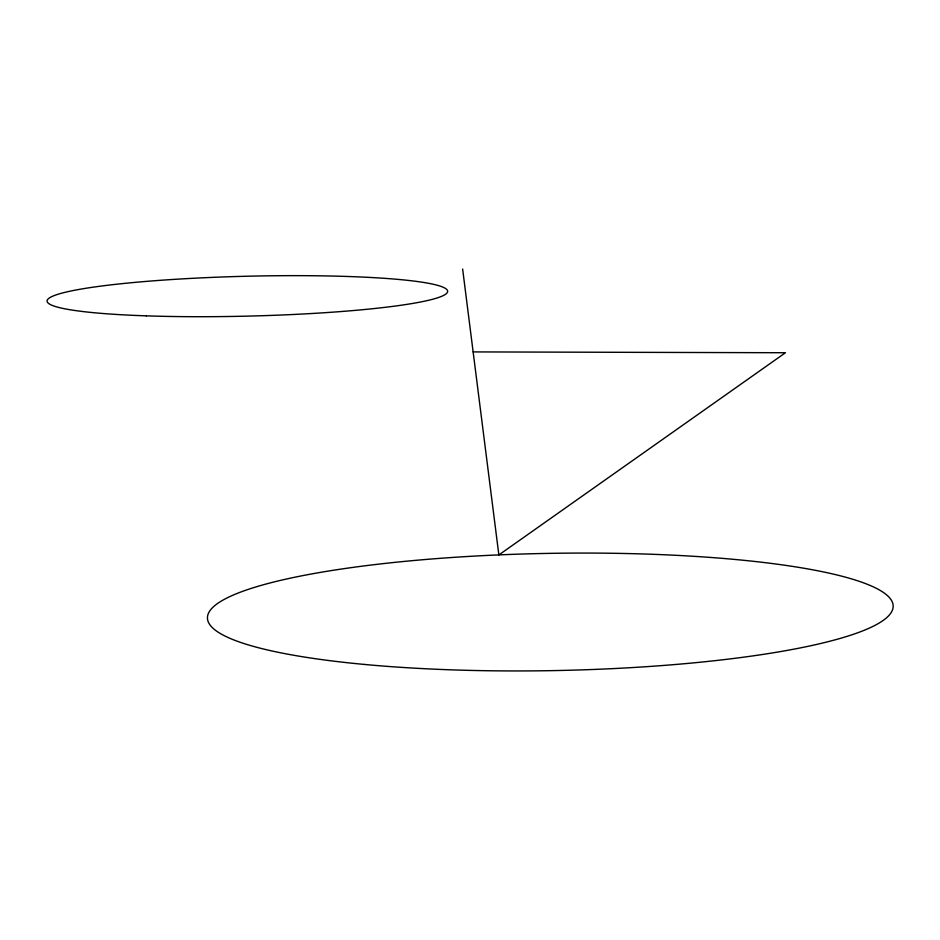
<?xml version="1.0" encoding="UTF-8"?>
<svg xmlns="http://www.w3.org/2000/svg" width="940" height="940" viewBox="0 0 940 940"><rect width="100%" height="100%" fill="white"/><g stroke="black" fill="none" stroke-linecap="round" stroke-linejoin="round"><path stroke-width="1.41" d="M473.137 351.913L785.452 352.735L498.858 554.952L462.633 269.028M364.52 664.451A342.912 58.644 -1 0 0 892.683 609.32A342.912 58.644 -1 0 0 393.472 562.508A342.912 58.644 -1 0 0 364.52 664.451M146.323 315.852A200.408 19.952 -1.4 0 0 447.64 291.388A200.408 19.952 -1.4 0 0 147.921 281.26A200.408 19.952 -1.4 0 0 146.323 315.852"/></g></svg>
